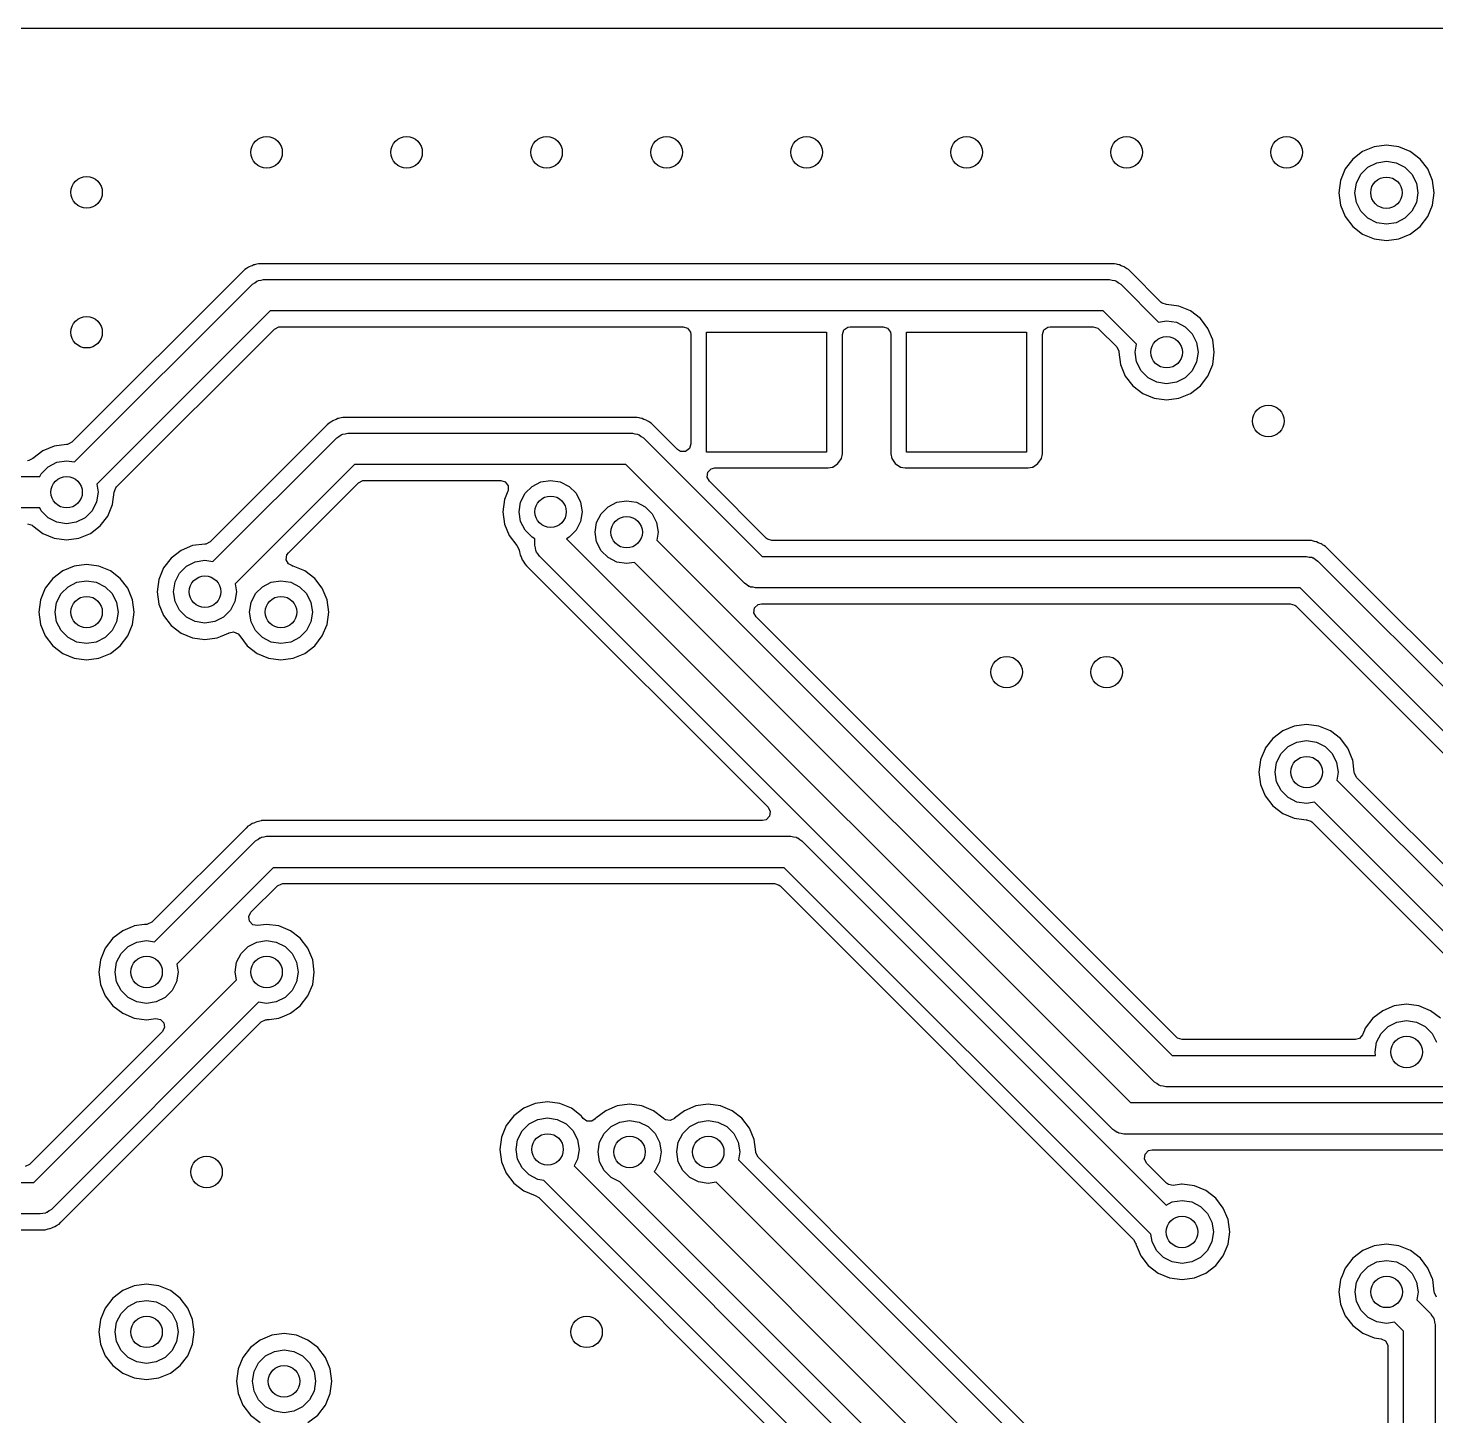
# Model space of a CAD drawing. Extents: x 3.91 to 7.47, y -4.88 to -2.92.
# Drawn here: x 5.849 to 6.553, y -3.61 to -2.915 of the extents above; entities that cross this region are included whole.
import ezdxf

# ---------------------------------------------------------------- set-up
doc = ezdxf.new("R2010")
doc.units = 0
doc.header["$MEASUREMENT"] = 0
doc.layers.add('BLACK', color=7, linetype='CONTINUOUS')

msp = doc.modelspace()

# ---------------------------------------------------------------- linework, layer by layer
at = {"layer": 'BLACK', "linetype": 'CONTINUOUS'}
for p, q in [((3.91047, -2.91541), (7.46688, -2.91541)), ((6.51667, -2.9771), (6.51173, -2.98089)), ((6.52242, -2.97472), (6.51667, -2.9771)), ((6.5286, -2.97391), (6.52242, -2.97472)), ((6.53477, -2.97472), (6.5286, -2.97391)), ((6.54052, -2.9771), (6.53477, -2.97472)), ((6.54546, -2.98089), (6.54052, -2.9771)), ((6.51173, -2.98089), (6.50795, -2.98583)), ((6.51934, -2.98501), (6.52373, -2.98278)), ((6.52373, -2.98278), (6.5286, -2.98201)), ((6.5286, -2.98201), (6.53346, -2.98278)), ((6.53346, -2.98278), (6.53785, -2.98501)), ((6.54925, -2.98583), (6.54546, -2.98089)), ((6.50795, -2.98583), (6.50556, -2.99158)), ((6.51362, -2.99289), (6.51586, -2.9885)), ((6.51586, -2.9885), (6.51934, -2.98501)), ((6.53785, -2.98501), (6.54134, -2.9885)), ((6.54134, -2.9885), (6.54357, -2.99289)), ((6.55163, -2.99158), (6.54925, -2.98583)), ((6.50556, -2.99158), (6.50475, -2.99775)), ((6.50475, -2.99775), (6.50556, -3.00392)), ((6.51285, -2.99775), (6.51362, -2.99289)), ((6.51362, -3.00262), (6.51285, -2.99775)), ((6.54357, -2.99289), (6.54434, -2.99775)), ((6.54434, -2.99775), (6.54357, -3.00262)), ((6.55244, -2.99775), (6.55163, -2.99158)), ((6.55163, -3.00392), (6.55244, -2.99775)), ((6.50556, -3.00392), (6.50795, -3.00968)), ((6.51586, -3.00701), (6.51362, -3.00262)), ((6.54357, -3.00262), (6.54134, -3.00701)), ((6.54925, -3.00968), (6.55163, -3.00392)), ((6.50795, -3.00968), (6.51173, -3.01461)), ((6.51934, -3.01049), (6.51586, -3.00701)), ((6.52373, -3.01273), (6.51934, -3.01049)), ((6.53785, -3.01049), (6.53346, -3.01273)), ((6.54134, -3.00701), (6.53785, -3.01049)), ((6.54546, -3.01461), (6.54925, -3.00968)), ((6.51173, -3.01461), (6.51667, -3.0184)), ((6.51667, -3.0184), (6.52242, -3.02079)), ((6.5286, -3.0135), (6.52373, -3.01273)), ((6.53346, -3.01273), (6.5286, -3.0135)), ((6.53477, -3.02079), (6.54052, -3.0184)), ((6.54052, -3.0184), (6.54546, -3.01461)), ((6.52242, -3.02079), (6.5286, -3.0216)), ((6.5286, -3.0216), (6.53477, -3.02079)), ((5.9638, -3.03352), (5.9632, -3.03366)), ((5.9647, -3.03323), (5.9638, -3.03352)), ((6.39265, -3.03323), (5.9647, -3.03323)), ((6.39355, -3.03352), (6.39265, -3.03323)), ((6.39415, -3.03366), (6.39355, -3.03352)), ((5.95693, -3.03697), (5.87133, -3.12256)), ((5.95781, -3.03608), (5.95693, -3.03697)), ((5.95693, -3.03697), (5.95693, -3.03697)), ((5.95866, -3.03565), (5.95781, -3.03608)), ((5.95918, -3.03533), (5.95866, -3.03565)), ((5.9597, -3.03495), (5.95918, -3.03533)), ((5.95995, -3.03477), (5.9597, -3.03495)), ((5.96085, -3.03448), (5.95995, -3.03477)), ((5.96142, -3.03424), (5.96085, -3.03448)), ((5.96226, -3.03381), (5.96142, -3.03424)), ((5.96257, -3.03376), (5.96226, -3.03381)), ((5.9632, -3.03366), (5.96257, -3.03376)), ((5.96257, -3.03376), (5.96257, -3.03376)), ((6.39478, -3.03376), (6.39415, -3.03366)), ((6.39508, -3.03381), (6.39478, -3.03376)), ((6.39478, -3.03376), (6.39478, -3.03376)), ((6.39593, -3.03424), (6.39508, -3.03381)), ((6.3965, -3.03448), (6.39593, -3.03424)), ((6.3974, -3.03477), (6.3965, -3.03448)), ((6.39765, -3.03495), (6.3974, -3.03477)), ((6.39817, -3.03533), (6.39765, -3.03495)), ((6.39869, -3.03565), (6.39817, -3.03533)), ((6.39954, -3.03608), (6.39869, -3.03565)), ((6.39975, -3.03629), (6.39954, -3.03608)), ((6.39975, -3.0363), (6.39975, -3.03629)), ((6.40042, -3.03697), (6.39975, -3.0363)), ((6.41602, -3.05256), (6.40042, -3.03697)), ((5.87266, -3.1324), (5.96164, -3.04342)), ((5.96164, -3.04342), (5.96275, -3.04272)), ((5.96275, -3.04272), (5.96378, -3.0419)), ((5.96378, -3.0419), (5.96422, -3.0418)), ((5.96422, -3.0418), (5.96461, -3.04156)), ((5.96461, -3.04156), (5.96592, -3.04141)), ((5.96592, -3.04141), (5.9672, -3.04112)), ((5.9672, -3.04112), (6.39017, -3.04112)), ((6.39017, -3.04112), (6.39145, -3.04141)), ((6.39145, -3.04141), (6.39275, -3.04156)), ((6.39275, -3.04156), (6.39314, -3.0418)), ((6.39314, -3.0418), (6.39358, -3.0419)), ((6.39358, -3.0419), (6.39461, -3.04273)), ((6.39461, -3.04273), (6.39572, -3.04343)), ((6.39572, -3.04343), (6.41469, -3.0624)), ((6.41648, -3.05296), (6.41602, -3.05256)), ((6.41867, -3.05367), (6.41648, -3.05296)), ((6.42485, -3.05448), (6.41867, -3.05367)), ((6.41867, -3.05367), (6.41867, -3.05367)), ((6.4306, -3.05687), (6.42485, -3.05448)), ((5.97046, -3.05687), (5.88379, -3.14353)), ((6.38689, -3.05687), (5.97046, -3.05687)), ((6.40356, -3.07353), (6.38689, -3.05687)), ((6.43554, -3.06066), (6.4306, -3.05687)), ((6.43933, -3.06559), (6.43554, -3.06066)), ((5.89363, -3.14486), (5.97259, -3.0659)), ((5.97259, -3.0659), (5.97473, -3.06481)), ((5.97473, -3.06481), (5.97534, -3.06476)), ((5.97534, -3.06476), (6.17688, -3.06476)), ((6.17688, -3.06476), (6.17917, -3.06551)), ((6.17917, -3.06551), (6.18059, -3.06745)), ((6.18059, -3.06745), (6.18078, -3.06866)), ((6.18078, -3.06866), (6.18078, -3.1234)), ((6.18867, -3.12752), (6.18867, -3.06752)), ((6.18867, -3.06752), (6.24867, -3.06752)), ((6.24867, -3.06752), (6.24867, -3.12752)), ((6.25657, -3.06866), (6.25731, -3.06637)), ((6.25657, -3.12829), (6.25657, -3.06866)), ((6.25731, -3.06637), (6.25926, -3.06495)), ((6.25926, -3.06495), (6.26047, -3.06476)), ((6.26047, -3.06476), (6.27688, -3.06476)), ((6.27688, -3.06476), (6.27917, -3.06551)), ((6.27917, -3.06551), (6.28059, -3.06745)), ((6.28059, -3.06745), (6.28078, -3.06866)), ((6.28078, -3.06866), (6.28078, -3.12829)), ((6.28867, -3.12752), (6.28867, -3.06752)), ((6.28867, -3.06752), (6.34867, -3.06752)), ((6.34867, -3.06752), (6.34867, -3.12752)), ((6.35657, -3.06866), (6.35731, -3.06637)), ((6.35657, -3.12829), (6.35657, -3.06866)), ((6.35731, -3.06637), (6.35926, -3.06495)), ((6.35926, -3.06495), (6.36047, -3.06476)), ((6.36047, -3.06476), (6.38201, -3.06476)), ((6.38201, -3.06476), (6.3843, -3.06551)), ((6.3843, -3.06551), (6.38476, -3.0659)), ((6.38476, -3.0659), (6.39372, -3.07486)), ((6.41469, -3.0624), (6.41867, -3.06177)), ((6.41867, -3.06177), (6.42354, -3.06254)), ((6.42354, -3.06254), (6.42793, -3.06478)), ((6.42793, -3.06478), (6.43142, -3.06826)), ((6.43142, -3.06826), (6.43365, -3.07265)), ((6.44171, -3.07135), (6.43933, -3.06559)), ((6.39372, -3.07486), (6.39481, -3.07701)), ((6.40293, -3.07752), (6.40356, -3.07353)), ((6.43365, -3.07265), (6.43442, -3.07752)), ((6.44252, -3.07752), (6.44171, -3.07135)), ((6.39481, -3.07701), (6.39485, -3.0774)), ((6.39485, -3.0774), (6.39483, -3.07752)), ((6.39483, -3.07752), (6.39564, -3.08369)), ((6.4037, -3.08238), (6.40293, -3.07752)), ((6.40593, -3.08677), (6.4037, -3.08238)), ((6.43365, -3.08238), (6.43142, -3.08677)), ((6.43442, -3.07752), (6.43365, -3.08238)), ((6.44171, -3.08369), (6.44252, -3.07752)), ((6.39564, -3.08369), (6.39802, -3.08944)), ((6.39802, -3.08944), (6.40181, -3.09438)), ((6.40942, -3.09026), (6.40593, -3.08677)), ((6.43142, -3.08677), (6.42793, -3.09026)), ((6.43554, -3.09438), (6.43933, -3.08944)), ((6.43933, -3.08944), (6.44171, -3.08369)), ((6.40181, -3.09438), (6.40675, -3.09817)), ((6.41381, -3.09249), (6.40942, -3.09026)), ((6.41867, -3.09326), (6.41381, -3.09249)), ((6.42354, -3.09249), (6.41867, -3.09326)), ((6.42793, -3.09026), (6.42354, -3.09249)), ((6.4306, -3.09817), (6.43554, -3.09438)), ((6.40675, -3.09817), (6.4125, -3.10055)), ((6.4125, -3.10055), (6.41867, -3.10136)), ((6.41867, -3.10136), (6.42485, -3.10055)), ((6.42485, -3.10055), (6.4306, -3.09817)), ((6.00437, -3.11068), (6.00352, -3.11111)), ((6.00467, -3.11063), (6.00437, -3.11068)), ((6.0053, -3.11053), (6.00467, -3.11063)), ((6.00467, -3.11063), (6.00467, -3.11063)), ((6.0059, -3.11038), (6.0053, -3.11053)), ((6.0068, -3.11009), (6.0059, -3.11038)), ((6.15403, -3.11009), (6.0068, -3.11009)), ((6.15493, -3.11038), (6.15403, -3.11009)), ((6.15553, -3.11053), (6.15493, -3.11038)), ((6.15616, -3.11063), (6.15553, -3.11053)), ((6.15646, -3.11068), (6.15616, -3.11063)), ((6.15616, -3.11063), (6.15616, -3.11063)), ((6.15731, -3.11111), (6.15646, -3.11068)), ((5.99903, -3.11383), (5.94051, -3.17234)), ((5.99992, -3.11294), (5.99903, -3.11383)), ((5.99903, -3.11383), (5.99903, -3.11383)), ((6.00076, -3.11251), (5.99992, -3.11294)), ((6.00128, -3.11219), (6.00076, -3.11251)), ((6.0018, -3.11181), (6.00128, -3.11219)), ((6.00205, -3.11163), (6.0018, -3.11181)), ((6.00295, -3.11134), (6.00205, -3.11163)), ((6.00352, -3.11111), (6.00295, -3.11134)), ((6.00802, -3.11828), (6.0093, -3.11798)), ((6.0093, -3.11798), (6.15154, -3.11798)), ((6.15154, -3.11798), (6.15283, -3.11828)), ((6.15788, -3.11134), (6.15731, -3.11111)), ((6.15878, -3.11163), (6.15788, -3.11134)), ((6.15903, -3.11181), (6.15878, -3.11163)), ((6.15955, -3.11219), (6.15903, -3.11181)), ((6.16007, -3.11251), (6.15955, -3.11219)), ((6.16091, -3.11294), (6.16007, -3.11251)), ((6.1618, -3.11383), (6.16091, -3.11294)), ((6.17413, -3.12616), (6.1618, -3.11383)), ((6.1618, -3.11383), (6.1618, -3.11383)), ((5.8625, -3.12448), (5.85675, -3.12687)), ((5.86867, -3.12367), (5.8625, -3.12448)), ((5.8688, -3.12369), (5.86867, -3.12367)), ((5.86918, -3.12366), (5.8688, -3.12369)), ((5.87133, -3.12256), (5.86918, -3.12366)), ((5.94184, -3.18218), (6.00374, -3.12028)), ((6.00374, -3.12028), (6.00486, -3.11958)), ((6.00486, -3.11958), (6.00588, -3.11876)), ((6.00588, -3.11876), (6.00633, -3.11866)), ((6.00633, -3.11866), (6.00671, -3.11842)), ((6.00671, -3.11842), (6.00802, -3.11828)), ((6.15283, -3.11828), (6.15413, -3.11843)), ((6.15413, -3.11843), (6.15452, -3.11867)), ((6.15452, -3.11867), (6.15496, -3.11877)), ((6.15496, -3.11877), (6.15599, -3.11959)), ((6.15599, -3.11959), (6.1571, -3.12029)), ((6.1571, -3.12029), (6.21645, -3.17964)), ((6.18078, -3.1234), (6.18004, -3.12569)), ((5.84976, -3.1317), (5.84915, -3.13175)), ((5.85181, -3.13066), (5.84976, -3.1317)), ((5.85675, -3.12687), (5.85181, -3.13066)), ((5.85181, -3.13066), (5.85181, -3.13066)), ((5.86381, -3.13254), (5.86867, -3.13177)), ((5.86867, -3.13177), (5.87266, -3.1324)), ((6.17568, -3.12711), (6.17413, -3.12616)), ((6.17809, -3.12711), (6.17568, -3.12711)), ((6.18004, -3.12569), (6.17809, -3.12711)), ((6.24867, -3.12752), (6.18867, -3.12752)), ((6.25437, -3.13321), (6.25611, -3.1306)), ((6.25611, -3.1306), (6.25657, -3.12829)), ((6.28078, -3.12829), (6.28124, -3.1306)), ((6.28124, -3.1306), (6.28298, -3.13321)), ((6.34867, -3.12752), (6.28867, -3.12752)), ((6.35437, -3.13321), (6.35611, -3.1306)), ((6.35611, -3.1306), (6.35657, -3.12829)), ((5.85523, -3.13964), (5.85593, -3.13826)), ((5.85593, -3.13826), (5.85942, -3.13478)), ((5.85942, -3.13478), (5.86381, -3.13254)), ((6.01256, -3.13373), (5.95298, -3.19332)), ((6.14827, -3.13373), (6.01256, -3.13373)), ((6.20762, -3.19308), (6.14827, -3.13373)), ((6.18894, -3.13992), (6.18932, -3.13754)), ((6.18932, -3.13754), (6.19102, -3.13584)), ((6.19102, -3.13584), (6.19279, -3.13541)), ((6.19279, -3.13541), (6.24945, -3.13541)), ((6.24945, -3.13541), (6.25049, -3.1352)), ((6.25049, -3.1352), (6.25138, -3.13503)), ((6.25138, -3.13503), (6.25175, -3.13495)), ((6.25138, -3.13503), (6.25138, -3.13503)), ((6.25175, -3.13495), (6.25437, -3.13321)), ((6.28298, -3.13321), (6.28559, -3.13495)), ((6.28559, -3.13495), (6.28597, -3.13503)), ((6.28597, -3.13503), (6.28597, -3.13503)), ((6.28597, -3.13503), (6.28686, -3.1352)), ((6.28686, -3.1352), (6.2879, -3.13541)), ((6.2879, -3.13541), (6.34945, -3.13541)), ((6.34945, -3.13541), (6.35049, -3.1352)), ((6.35049, -3.1352), (6.35138, -3.13503)), ((6.35138, -3.13503), (6.35175, -3.13495)), ((6.35138, -3.13503), (6.35138, -3.13503)), ((6.35175, -3.13495), (6.35437, -3.13321)), ((5.46867, -3.13964), (5.85523, -3.13964)), ((5.88379, -3.14353), (5.88442, -3.14752)), ((5.89252, -3.14752), (5.89323, -3.14533)), ((5.89323, -3.14533), (5.89363, -3.14486)), ((5.97962, -3.17784), (6.01469, -3.14277)), ((6.01469, -3.14277), (6.01684, -3.14167)), ((6.01684, -3.14167), (6.01744, -3.14163)), ((6.01744, -3.14163), (6.08575, -3.14163)), ((6.08575, -3.14163), (6.08804, -3.14237)), ((6.08804, -3.14237), (6.08946, -3.14432)), ((6.08946, -3.14432), (6.08946, -3.14673)), ((6.09792, -3.14808), (6.10141, -3.14459)), ((6.10141, -3.14459), (6.1058, -3.14236)), ((6.1058, -3.14236), (6.11066, -3.14159)), ((6.11066, -3.14159), (6.11553, -3.14236)), ((6.11553, -3.14236), (6.11992, -3.14459)), ((6.11992, -3.14459), (6.1234, -3.14808)), ((6.19004, -3.14206), (6.18894, -3.13992)), ((6.21858, -3.17061), (6.19004, -3.14206)), ((5.88365, -3.15238), (5.88142, -3.15677)), ((5.88442, -3.14752), (5.88365, -3.15238)), ((5.89171, -3.15369), (5.89252, -3.14752)), ((5.89252, -3.14752), (5.89252, -3.14752)), ((6.08763, -3.15116), (6.08682, -3.15733)), ((6.08935, -3.14701), (6.08763, -3.15116)), ((6.08946, -3.14673), (6.08935, -3.14701)), ((6.09492, -3.15733), (6.09569, -3.15247)), ((6.09569, -3.15247), (6.09792, -3.14808)), ((6.1234, -3.14808), (6.12564, -3.15247)), ((6.12564, -3.15247), (6.12641, -3.15733)), ((6.13942, -3.15478), (6.14381, -3.15254)), ((6.14381, -3.15254), (6.14867, -3.15177)), ((6.14867, -3.15177), (6.15354, -3.15254)), ((6.15354, -3.15254), (6.15793, -3.15478)), ((5.85523, -3.15539), (5.47194, -3.15539)), ((5.85593, -3.15677), (5.85523, -3.15539)), ((5.85942, -3.16026), (5.85593, -3.15677)), ((5.88142, -3.15677), (5.87793, -3.16026)), ((5.88554, -3.16438), (5.88933, -3.15944)), ((5.88933, -3.15944), (5.89171, -3.15369)), ((6.08682, -3.15733), (6.08763, -3.16351)), ((6.09569, -3.1622), (6.09492, -3.15733)), ((6.12641, -3.15733), (6.12564, -3.1622)), ((6.1337, -3.16265), (6.13593, -3.15826)), ((6.13593, -3.15826), (6.13942, -3.15478)), ((6.15793, -3.15478), (6.16142, -3.15826)), ((6.16142, -3.15826), (6.16365, -3.16265)), ((5.84915, -3.16328), (5.85144, -3.16403)), ((5.85144, -3.16403), (5.85174, -3.16428)), ((5.85174, -3.16428), (5.85181, -3.16438)), ((5.85181, -3.16438), (5.85675, -3.16817)), ((5.86381, -3.16249), (5.85942, -3.16026)), ((5.86867, -3.16326), (5.86381, -3.16249)), ((5.87354, -3.16249), (5.86867, -3.16326)), ((5.87793, -3.16026), (5.87354, -3.16249)), ((5.8806, -3.16817), (5.88554, -3.16438)), ((6.08763, -3.16351), (6.09001, -3.16926)), ((6.09792, -3.16659), (6.09569, -3.1622)), ((6.10141, -3.17008), (6.09792, -3.16659)), ((6.1234, -3.16659), (6.11992, -3.17008)), ((6.12564, -3.1622), (6.1234, -3.16659)), ((6.13293, -3.16752), (6.1337, -3.16265)), ((6.16365, -3.16265), (6.16442, -3.16752)), ((5.85675, -3.16817), (5.8625, -3.17055)), ((5.8625, -3.17055), (5.86867, -3.17136)), ((5.86867, -3.17136), (5.87485, -3.17055)), ((5.87485, -3.17055), (5.8806, -3.16817)), ((5.93169, -3.17426), (5.92594, -3.17665)), ((5.93786, -3.17345), (5.93169, -3.17426)), ((5.93798, -3.17347), (5.93786, -3.17345)), ((5.93837, -3.17344), (5.93798, -3.17347)), ((5.94051, -3.17234), (5.93837, -3.17344)), ((6.09001, -3.16926), (6.0938, -3.1742)), ((6.0938, -3.1742), (6.09386, -3.17424)), ((6.09386, -3.17424), (6.0949, -3.17628)), ((6.10279, -3.17078), (6.10141, -3.17008)), ((6.10279, -3.17402), (6.10279, -3.17078)), ((6.10308, -3.1753), (6.10279, -3.17402)), ((6.11992, -3.17008), (6.11855, -3.17077)), ((6.11855, -3.17077), (6.40057, -3.4528)), ((6.1337, -3.17238), (6.13293, -3.16752)), ((6.13593, -3.17677), (6.1337, -3.17238)), ((6.16442, -3.16752), (6.16379, -3.1715)), ((6.16379, -3.1715), (6.42149, -3.42919)), ((6.21904, -3.171), (6.21858, -3.17061)), ((6.22134, -3.17175), (6.21904, -3.171)), ((6.49117, -3.17175), (6.22134, -3.17175)), ((6.49208, -3.17204), (6.49117, -3.17175)), ((6.49267, -3.17219), (6.49208, -3.17204)), ((6.49331, -3.17229), (6.49267, -3.17219)), ((6.49361, -3.17233), (6.49331, -3.17229)), ((6.49331, -3.17229), (6.49331, -3.17229)), ((6.49445, -3.17277), (6.49361, -3.17233)), ((6.49502, -3.173), (6.49445, -3.17277)), ((6.49592, -3.17329), (6.49502, -3.173)), ((6.49639, -3.17363), (6.49592, -3.17329)), ((6.49669, -3.17385), (6.49639, -3.17363)), ((6.49721, -3.17417), (6.49669, -3.17385)), ((6.49806, -3.1746), (6.49721, -3.17417)), ((5.921, -3.18044), (5.91721, -3.18537)), ((5.92594, -3.17665), (5.921, -3.18044)), ((5.97854, -3.18131), (5.97885, -3.17892)), ((5.97969, -3.18342), (5.97854, -3.18131)), ((5.97885, -3.17892), (5.97962, -3.17784)), ((6.0949, -3.17628), (6.0949, -3.17652)), ((6.0949, -3.17652), (6.09519, -3.17742)), ((6.09519, -3.17742), (6.09533, -3.17802)), ((6.09533, -3.17802), (6.09548, -3.17895)), ((6.09548, -3.17895), (6.09591, -3.1798)), ((6.09591, -3.1798), (6.09615, -3.18037)), ((6.09615, -3.18037), (6.09644, -3.18127)), ((6.09644, -3.18127), (6.09662, -3.18152)), ((6.10323, -3.17661), (6.10308, -3.1753)), ((6.10347, -3.17699), (6.10323, -3.17661)), ((6.10357, -3.17744), (6.10347, -3.17699)), ((6.10439, -3.17846), (6.10357, -3.17744)), ((6.10509, -3.17958), (6.10439, -3.17846)), ((6.39175, -3.46624), (6.10509, -3.17958)), ((6.13942, -3.18026), (6.13593, -3.17677)), ((6.14381, -3.18249), (6.13942, -3.18026)), ((6.21645, -3.17964), (6.48869, -3.17964)), ((6.48869, -3.17964), (6.48997, -3.17994)), ((6.48997, -3.17994), (6.49128, -3.18009)), ((6.49128, -3.18009), (6.49166, -3.18033)), ((6.49166, -3.18033), (6.4921, -3.18043)), ((6.4921, -3.18043), (6.49313, -3.18125)), ((6.49313, -3.18125), (6.49424, -3.18195)), ((6.49895, -3.17549), (6.49806, -3.1746)), ((6.51097, -3.18752), (6.49895, -3.17549)), ((6.49895, -3.17549), (6.49895, -3.17549)), ((5.86675, -3.18687), (5.86181, -3.19066)), ((5.8725, -3.18448), (5.86675, -3.18687)), ((5.87867, -3.18367), (5.8725, -3.18448)), ((5.88485, -3.18448), (5.87867, -3.18367)), ((5.8906, -3.18687), (5.88485, -3.18448)), ((5.89554, -3.19066), (5.8906, -3.18687)), ((5.91721, -3.18537), (5.91483, -3.19113)), ((5.92288, -3.19243), (5.92512, -3.18804)), ((5.92512, -3.18804), (5.9286, -3.18456)), ((5.9286, -3.18456), (5.93299, -3.18232)), ((5.93299, -3.18232), (5.93786, -3.18155)), ((5.93786, -3.18155), (5.94184, -3.18218)), ((5.98155, -3.18431), (5.97969, -3.18342)), ((5.98153, -3.18438), (5.98155, -3.18431)), ((5.98178, -3.18445), (5.98153, -3.18438)), ((5.98203, -3.18448), (5.98178, -3.18445)), ((5.98778, -3.18687), (5.98203, -3.18448)), ((5.99272, -3.19066), (5.98778, -3.18687)), ((6.09662, -3.18152), (6.097, -3.18204)), ((6.097, -3.18204), (6.09732, -3.18256)), ((6.09732, -3.18256), (6.09775, -3.1834)), ((6.09775, -3.1834), (6.09864, -3.18429)), ((6.09864, -3.18429), (6.09864, -3.18429)), ((6.09864, -3.18429), (6.21944, -3.3051)), ((6.14867, -3.18326), (6.14381, -3.18249)), ((6.15266, -3.18263), (6.14867, -3.18326)), ((6.41266, -3.44263), (6.15266, -3.18263)), ((6.49424, -3.18195), (6.62833, -3.31604)), ((6.63046, -3.307), (6.51097, -3.18752)), ((5.86181, -3.19066), (5.85802, -3.19559)), ((5.86593, -3.19826), (5.86942, -3.19478)), ((5.86942, -3.19478), (5.87381, -3.19254)), ((5.87381, -3.19254), (5.87867, -3.19177)), ((5.87867, -3.19177), (5.88354, -3.19254)), ((5.88354, -3.19254), (5.88793, -3.19478)), ((5.88793, -3.19478), (5.89142, -3.19826)), ((5.89933, -3.19559), (5.89554, -3.19066)), ((5.91483, -3.19113), (5.91401, -3.1973)), ((5.92211, -3.1973), (5.92288, -3.19243)), ((5.95298, -3.19332), (5.95361, -3.1973)), ((5.96312, -3.19826), (5.9666, -3.19478)), ((5.9666, -3.19478), (5.97099, -3.19254)), ((5.97099, -3.19254), (5.97586, -3.19177)), ((5.97586, -3.19177), (5.98073, -3.19254)), ((5.98073, -3.19254), (5.98512, -3.19478)), ((5.98512, -3.19478), (5.9886, -3.19826)), ((5.99651, -3.19559), (5.99272, -3.19066)), ((6.20874, -3.19378), (6.20762, -3.19308)), ((6.20976, -3.19461), (6.20874, -3.19378)), ((6.2102, -3.19471), (6.20976, -3.19461)), ((6.21059, -3.19495), (6.2102, -3.19471)), ((6.21189, -3.1951), (6.21059, -3.19495)), ((6.21318, -3.19539), (6.21189, -3.1951)), ((6.48541, -3.19539), (6.21318, -3.19539)), ((6.6195, -3.32948), (6.48541, -3.19539)), ((5.85564, -3.20135), (5.85483, -3.20752)), ((5.85802, -3.19559), (5.85564, -3.20135)), ((5.8637, -3.20265), (5.86593, -3.19826)), ((5.89142, -3.19826), (5.89365, -3.20265)), ((5.90171, -3.20135), (5.89933, -3.19559)), ((5.90252, -3.20752), (5.90171, -3.20135)), ((5.91401, -3.1973), (5.91483, -3.20347)), ((5.92288, -3.20216), (5.92211, -3.1973)), ((5.92512, -3.20655), (5.92288, -3.20216)), ((5.95284, -3.20216), (5.9506, -3.20655)), ((5.95361, -3.1973), (5.95284, -3.20216)), ((5.96088, -3.20265), (5.96312, -3.19826)), ((5.9886, -3.19826), (5.99084, -3.20265)), ((5.99889, -3.20135), (5.99651, -3.19559)), ((5.99971, -3.20752), (5.99889, -3.20135)), ((5.85483, -3.20752), (5.85564, -3.21369)), ((5.86293, -3.20752), (5.8637, -3.20265)), ((5.8637, -3.21238), (5.86293, -3.20752)), ((5.89365, -3.20265), (5.89442, -3.20752)), ((5.89442, -3.20752), (5.89365, -3.21238)), ((5.90171, -3.21369), (5.90252, -3.20752)), ((5.91483, -3.20347), (5.91721, -3.20922)), ((5.91721, -3.20922), (5.921, -3.21416)), ((5.9286, -3.21004), (5.92512, -3.20655)), ((5.9506, -3.20655), (5.94712, -3.21004)), ((5.96011, -3.20752), (5.96088, -3.20265)), ((5.96088, -3.21238), (5.96011, -3.20752)), ((5.99084, -3.20265), (5.99161, -3.20752)), ((5.99161, -3.20752), (5.99084, -3.21238)), ((5.99889, -3.21369), (5.99971, -3.20752)), ((6.2123, -3.20779), (6.21268, -3.20541)), ((6.2134, -3.20994), (6.2123, -3.20779)), ((6.21268, -3.20541), (6.21438, -3.20371)), ((6.21438, -3.20371), (6.21615, -3.20328)), ((6.21615, -3.20328), (6.48053, -3.20328)), ((6.48053, -3.20328), (6.48282, -3.20403)), ((6.48282, -3.20403), (6.48329, -3.20443)), ((6.48329, -3.20443), (6.5483, -3.26944)), ((5.85564, -3.21369), (5.85802, -3.21944)), ((5.86593, -3.21677), (5.8637, -3.21238)), ((5.89365, -3.21238), (5.89142, -3.21677)), ((5.89933, -3.21944), (5.90171, -3.21369)), ((5.921, -3.21416), (5.92594, -3.21795)), ((5.93299, -3.21227), (5.9286, -3.21004)), ((5.93786, -3.21305), (5.93299, -3.21227)), ((5.94273, -3.21227), (5.93786, -3.21305)), ((5.94712, -3.21004), (5.94273, -3.21227)), ((5.96312, -3.21677), (5.96088, -3.21238)), ((5.99084, -3.21238), (5.9886, -3.21677)), ((5.99651, -3.21944), (5.99889, -3.21369)), ((6.42361, -3.42016), (6.2134, -3.20994)), ((5.85802, -3.21944), (5.86181, -3.22438)), ((5.86942, -3.22026), (5.86593, -3.21677)), ((5.87381, -3.22249), (5.86942, -3.22026)), ((5.87867, -3.22326), (5.87381, -3.22249)), ((5.88354, -3.22249), (5.87867, -3.22326)), ((5.88793, -3.22026), (5.88354, -3.22249)), ((5.89142, -3.21677), (5.88793, -3.22026)), ((5.89554, -3.22438), (5.89933, -3.21944)), ((5.92594, -3.21795), (5.93169, -3.22033)), ((5.93169, -3.22033), (5.93786, -3.22114)), ((5.93786, -3.22114), (5.94403, -3.22033)), ((5.94403, -3.22033), (5.94569, -3.21964)), ((5.94569, -3.21964), (5.94955, -3.21805)), ((5.94955, -3.21805), (5.94978, -3.21795)), ((5.94978, -3.21795), (5.94989, -3.21786)), ((5.94989, -3.21786), (5.9522, -3.21737)), ((5.9522, -3.21737), (5.9544, -3.21835)), ((5.9544, -3.21835), (5.95513, -3.21926)), ((5.95513, -3.21926), (5.95521, -3.21944)), ((5.95521, -3.21944), (5.959, -3.22438)), ((5.9666, -3.22026), (5.96312, -3.21677)), ((5.97099, -3.22249), (5.9666, -3.22026)), ((5.97586, -3.22326), (5.97099, -3.22249)), ((5.98073, -3.22249), (5.97586, -3.22326)), ((5.98512, -3.22026), (5.98073, -3.22249)), ((5.9886, -3.21677), (5.98512, -3.22026)), ((5.99272, -3.22438), (5.99651, -3.21944)), ((5.86181, -3.22438), (5.86675, -3.22817)), ((5.86675, -3.22817), (5.8725, -3.23055)), ((5.8725, -3.23055), (5.87867, -3.23136)), ((5.87867, -3.23136), (5.88485, -3.23055)), ((5.88485, -3.23055), (5.8906, -3.22817)), ((5.8906, -3.22817), (5.89554, -3.22438)), ((5.959, -3.22438), (5.96394, -3.22817)), ((5.96394, -3.22817), (5.96969, -3.23055)), ((5.96969, -3.23055), (5.97586, -3.23136)), ((5.97586, -3.23136), (5.98203, -3.23055)), ((5.98203, -3.23055), (5.98778, -3.22817)), ((5.98778, -3.22817), (5.99272, -3.22438)), ((6.4825, -3.26448), (6.47675, -3.26687)), ((6.48867, -3.26367), (6.4825, -3.26448)), ((6.49485, -3.26448), (6.48867, -3.26367)), ((6.5006, -3.26687), (6.49485, -3.26448)), ((6.47181, -3.27066), (6.46802, -3.27559)), ((6.47675, -3.26687), (6.47181, -3.27066)), ((6.47942, -3.27478), (6.48381, -3.27254)), ((6.48381, -3.27254), (6.48867, -3.27177)), ((6.48867, -3.27177), (6.49354, -3.27254)), ((6.49354, -3.27254), (6.49793, -3.27478)), ((6.50554, -3.27066), (6.5006, -3.26687)), ((6.50933, -3.27559), (6.50554, -3.27066)), ((6.5483, -3.26944), (6.61569, -3.33683)), ((6.46793, -3.27583), (6.46586, -3.28082)), ((6.46802, -3.27559), (6.46793, -3.27583)), ((6.4737, -3.28265), (6.47593, -3.27826)), ((6.47593, -3.27826), (6.47942, -3.27478)), ((6.49793, -3.27478), (6.50142, -3.27826)), ((6.50142, -3.27826), (6.50365, -3.28265)), ((6.50942, -3.27583), (6.50933, -3.27559)), ((6.51149, -3.28082), (6.50942, -3.27583)), ((6.46564, -3.28135), (6.46483, -3.28752)), ((6.46586, -3.28082), (6.46564, -3.28135)), ((6.47293, -3.28752), (6.4737, -3.28265)), ((6.50365, -3.28265), (6.50442, -3.28752)), ((6.51171, -3.28135), (6.51149, -3.28082)), ((6.51252, -3.28752), (6.51171, -3.28135)), ((6.46483, -3.28752), (6.46564, -3.29369)), ((6.46564, -3.29369), (6.46802, -3.29944)), ((6.4737, -3.29238), (6.47293, -3.28752)), ((6.47593, -3.29677), (6.4737, -3.29238)), ((6.50442, -3.28752), (6.50379, -3.2915)), ((6.50379, -3.2915), (6.57425, -3.36196)), ((6.5125, -3.28764), (6.51252, -3.28752)), ((6.51254, -3.28803), (6.5125, -3.28764)), ((6.51363, -3.29017), (6.51254, -3.28803)), ((6.60406, -3.38061), (6.51363, -3.29017)), ((6.46802, -3.29944), (6.47181, -3.30438)), ((6.47942, -3.30026), (6.47593, -3.29677)), ((6.48381, -3.30249), (6.47942, -3.30026)), ((6.21944, -3.3051), (6.22053, -3.30724)), ((6.22053, -3.30724), (6.22016, -3.30962)), ((6.47181, -3.30438), (6.47675, -3.30817)), ((6.48867, -3.30326), (6.48381, -3.30249)), ((6.49266, -3.30263), (6.48867, -3.30326)), ((6.5631, -3.37307), (6.49266, -3.30263)), ((5.95929, -3.3146), (5.9584, -3.31549)), ((5.96014, -3.31417), (5.95929, -3.3146)), ((5.96066, -3.31385), (5.96014, -3.31417)), ((5.96143, -3.31329), (5.96066, -3.31385)), ((5.96233, -3.313), (5.96143, -3.31329)), ((5.9629, -3.31276), (5.96233, -3.313)), ((5.96374, -3.31233), (5.9629, -3.31276)), ((5.96468, -3.31219), (5.96374, -3.31233)), ((5.96527, -3.31204), (5.96468, -3.31219)), ((5.96589, -3.31184), (5.96527, -3.31204)), ((5.96618, -3.31175), (5.96589, -3.31184)), ((5.96589, -3.31184), (5.96589, -3.31184)), ((5.96743, -3.31175), (5.96618, -3.31175)), ((6.21668, -3.31175), (5.96743, -3.31175)), ((5.96743, -3.31175), (5.96743, -3.31175)), ((6.21845, -3.31132), (6.21668, -3.31175)), ((6.22016, -3.30962), (6.21845, -3.31132)), ((6.47675, -3.30817), (6.4825, -3.31055)), ((6.4825, -3.31055), (6.48731, -3.31118)), ((6.48731, -3.31118), (6.48842, -3.31133)), ((6.48842, -3.31133), (6.48867, -3.31136)), ((6.48867, -3.31136), (6.48868, -3.31136)), ((6.48868, -3.31136), (6.49086, -3.31207)), ((6.49086, -3.31207), (6.49133, -3.31247)), ((6.49133, -3.31247), (6.5884, -3.40954)), ((5.9584, -3.31549), (5.91133, -3.36256)), ((5.91266, -3.3724), (5.96312, -3.32194)), ((5.96312, -3.32194), (5.96423, -3.32124)), ((5.96423, -3.32124), (5.96526, -3.32042)), ((5.96526, -3.32042), (5.9657, -3.32032)), ((5.9657, -3.32032), (5.96609, -3.32008)), ((5.96609, -3.32008), (5.96739, -3.31994)), ((5.96739, -3.31994), (5.96867, -3.31964)), ((5.96867, -3.31964), (6.23079, -3.31964)), ((6.23079, -3.31964), (6.23208, -3.31994)), ((6.23208, -3.31994), (6.23338, -3.32009)), ((6.23338, -3.32009), (6.23377, -3.32033)), ((6.23377, -3.32033), (6.23421, -3.32043)), ((6.23421, -3.32043), (6.23523, -3.32125)), ((6.23523, -3.32125), (6.23635, -3.32195)), ((6.23635, -3.32195), (6.41848, -3.50408)), ((5.97194, -3.33539), (5.92379, -3.38353)), ((6.22752, -3.33539), (5.97194, -3.33539)), ((6.41081, -3.51868), (6.22752, -3.33539)), ((5.96084, -3.35765), (5.97406, -3.34443)), ((5.97406, -3.34443), (5.97621, -3.34333)), ((5.97621, -3.34333), (5.97682, -3.34328)), ((5.97682, -3.34328), (6.22263, -3.34328)), ((6.22263, -3.34328), (6.22493, -3.34403)), ((6.22493, -3.34403), (6.22539, -3.34443)), ((6.22539, -3.34443), (6.4022, -3.52124)), ((5.90767, -3.3638), (5.9025, -3.36448)), ((5.90842, -3.3637), (5.90767, -3.3638)), ((5.90867, -3.36367), (5.90842, -3.3637)), ((5.9088, -3.36369), (5.90867, -3.36367)), ((5.90918, -3.36366), (5.9088, -3.36369)), ((5.91133, -3.36256), (5.90918, -3.36366)), ((5.95976, -3.3597), (5.96084, -3.35765)), ((5.96008, -3.36209), (5.95976, -3.3597)), ((5.96173, -3.36383), (5.96008, -3.36209)), ((5.9641, -3.36427), (5.96173, -3.36383)), ((5.96867, -3.36367), (5.9641, -3.36427)), ((5.97485, -3.36448), (5.96867, -3.36367)), ((5.89181, -3.37066), (5.88802, -3.37559)), ((5.89675, -3.36687), (5.89181, -3.37066)), ((5.90139, -3.36494), (5.89675, -3.36687)), ((5.90227, -3.36458), (5.90139, -3.36494)), ((5.9025, -3.36448), (5.90227, -3.36458)), ((5.9806, -3.36687), (5.97485, -3.36448)), ((5.98554, -3.37066), (5.9806, -3.36687)), ((5.98933, -3.37559), (5.98554, -3.37066)), ((5.88802, -3.37559), (5.88564, -3.38135)), ((5.8937, -3.38265), (5.89593, -3.37826)), ((5.89593, -3.37826), (5.89942, -3.37478)), ((5.89942, -3.37478), (5.90381, -3.37254)), ((5.90381, -3.37254), (5.90867, -3.37177)), ((5.90867, -3.37177), (5.91266, -3.3724)), ((5.9537, -3.38265), (5.95593, -3.37826)), ((5.95593, -3.37826), (5.95942, -3.37478)), ((5.95942, -3.37478), (5.96381, -3.37254)), ((5.96381, -3.37254), (5.96867, -3.37177)), ((5.96867, -3.37177), (5.97354, -3.37254)), ((5.97354, -3.37254), (5.97793, -3.37478)), ((5.97793, -3.37478), (5.98142, -3.37826)), ((5.98142, -3.37826), (5.98365, -3.38265)), ((5.99171, -3.38135), (5.98933, -3.37559)), ((5.88564, -3.38135), (5.88483, -3.38752)), ((5.89293, -3.38752), (5.8937, -3.38265)), ((5.92379, -3.38353), (5.92442, -3.38752)), ((5.95293, -3.38752), (5.9537, -3.38265)), ((5.98365, -3.38265), (5.98442, -3.38752)), ((5.99252, -3.38752), (5.99171, -3.38135)), ((5.85228, -3.49277), (5.95356, -3.3915)), ((5.88483, -3.38752), (5.88564, -3.39369)), ((5.8937, -3.39238), (5.89293, -3.38752)), ((5.89593, -3.39677), (5.8937, -3.39238)), ((5.92365, -3.39238), (5.92142, -3.39677)), ((5.92442, -3.38752), (5.92365, -3.39238)), ((5.95356, -3.3915), (5.95293, -3.38752)), ((5.98365, -3.39238), (5.98142, -3.39677)), ((5.98442, -3.38752), (5.98365, -3.39238)), ((5.99171, -3.39369), (5.99252, -3.38752)), ((5.88564, -3.39369), (5.88802, -3.39944)), ((5.88802, -3.39944), (5.89181, -3.40438)), ((5.89942, -3.40026), (5.89593, -3.39677)), ((5.92142, -3.39677), (5.91793, -3.40026)), ((5.98142, -3.39677), (5.97793, -3.40026)), ((5.98554, -3.40438), (5.98933, -3.39944)), ((5.98933, -3.39944), (5.99171, -3.39369)), ((5.96469, -3.40263), (5.8611, -3.50622)), ((5.89181, -3.40438), (5.89675, -3.40817)), ((5.90381, -3.40249), (5.89942, -3.40026)), ((5.90867, -3.40326), (5.90381, -3.40249)), ((5.91354, -3.40249), (5.90867, -3.40326)), ((5.91793, -3.40026), (5.91354, -3.40249)), ((5.96867, -3.40327), (5.96469, -3.40263)), ((5.97354, -3.40249), (5.96867, -3.40327)), ((5.97793, -3.40026), (5.97354, -3.40249)), ((5.9806, -3.40817), (5.98554, -3.40438)), ((6.5325, -3.40448), (6.52675, -3.40687)), ((6.53867, -3.40367), (6.5325, -3.40448)), ((6.54485, -3.40448), (6.53867, -3.40367)), ((6.5506, -3.40687), (6.54485, -3.40448)), ((5.86582, -3.51267), (5.96602, -3.41247)), ((5.89675, -3.40817), (5.9025, -3.41055)), ((5.9025, -3.41055), (5.90867, -3.41136)), ((5.90867, -3.41136), (5.91325, -3.41076)), ((5.91325, -3.41076), (5.91562, -3.4112)), ((5.91562, -3.4112), (5.91727, -3.41295)), ((5.91727, -3.41295), (5.91759, -3.41534)), ((5.96602, -3.41247), (5.96817, -3.41138)), ((5.96817, -3.41138), (5.96855, -3.41135)), ((5.96855, -3.41135), (5.96867, -3.41136)), ((5.96867, -3.41136), (5.96893, -3.41133)), ((5.96893, -3.41133), (5.97004, -3.41118)), ((5.97004, -3.41118), (5.97485, -3.41055)), ((5.97485, -3.41055), (5.97508, -3.41045)), ((5.97508, -3.41045), (5.97728, -3.40954)), ((5.97728, -3.40954), (5.9806, -3.40817)), ((6.52181, -3.41066), (6.51802, -3.41559)), ((6.52675, -3.40687), (6.52181, -3.41066)), ((6.52942, -3.41478), (6.53381, -3.41254)), ((6.53381, -3.41254), (6.53867, -3.41177)), ((6.53867, -3.41177), (6.54354, -3.41254)), ((6.54354, -3.41254), (6.54793, -3.41478)), ((6.55554, -3.41066), (6.5506, -3.40687)), ((5.91651, -3.41738), (5.85016, -3.48374)), ((5.91759, -3.41534), (5.91651, -3.41738)), ((6.42408, -3.42055), (6.42361, -3.42016)), ((6.42637, -3.4213), (6.42408, -3.42055)), ((6.51666, -3.41889), (6.51509, -3.42072)), ((6.5176, -3.41663), (6.51666, -3.41889)), ((6.51802, -3.41559), (6.5176, -3.41663)), ((6.5237, -3.42265), (6.52593, -3.41826)), ((6.52593, -3.41826), (6.52942, -3.41478)), ((6.54793, -3.41478), (6.55142, -3.41826)), ((6.55142, -3.41826), (6.55365, -3.42265)), ((6.51306, -3.4213), (6.42637, -3.4213)), ((6.51509, -3.42072), (6.51306, -3.4213)), ((6.52293, -3.42752), (6.5237, -3.42265)), ((6.52319, -3.42919), (6.52293, -3.42752)), ((6.42149, -3.42919), (6.52319, -3.42919)), ((6.41377, -3.44333), (6.41266, -3.44263)), ((6.4148, -3.44416), (6.41377, -3.44333)), ((6.41524, -3.44426), (6.4148, -3.44416)), ((6.41562, -3.4445), (6.41524, -3.44426)), ((6.41693, -3.44465), (6.41562, -3.4445)), ((6.41821, -3.44494), (6.41693, -3.44465)), ((7.09912, -3.44494), (6.41821, -3.44494)), ((6.09722, -3.45561), (6.09229, -3.4594)), ((6.10298, -3.45322), (6.09722, -3.45561)), ((6.10915, -3.45241), (6.10298, -3.45322)), ((6.11532, -3.45322), (6.10915, -3.45241)), ((6.12107, -3.45561), (6.11532, -3.45322)), ((6.12601, -3.4594), (6.12107, -3.45561)), ((6.14398, -3.45448), (6.13823, -3.45687)), ((6.15015, -3.45367), (6.14398, -3.45448)), ((6.15632, -3.45448), (6.15015, -3.45367)), ((6.16207, -3.45687), (6.15632, -3.45448)), ((6.18333, -3.45448), (6.17758, -3.45687)), ((6.1895, -3.45367), (6.18333, -3.45448)), ((6.19567, -3.45448), (6.1895, -3.45367)), ((6.20142, -3.45687), (6.19567, -3.45448)), ((6.40057, -3.4528), (7.11677, -3.4528)), ((6.09229, -3.4594), (6.0885, -3.46433)), ((6.09989, -3.46352), (6.10428, -3.46128)), ((6.10428, -3.46128), (6.10915, -3.46051)), ((6.10915, -3.46051), (6.11401, -3.46128)), ((6.11401, -3.46128), (6.1184, -3.46352)), ((6.12616, -3.4596), (6.12601, -3.4594)), ((6.12704, -3.46074), (6.12616, -3.4596)), ((6.12883, -3.46204), (6.12704, -3.46074)), ((6.13124, -3.4621), (6.12883, -3.46204)), ((6.13289, -3.46097), (6.13124, -3.4621)), ((6.13295, -3.46104), (6.13289, -3.46097)), ((6.13313, -3.46086), (6.13295, -3.46104)), ((6.13329, -3.46066), (6.13313, -3.46086)), ((6.13823, -3.45687), (6.13329, -3.46066)), ((6.14089, -3.46478), (6.14528, -3.46254)), ((6.14528, -3.46254), (6.15015, -3.46177)), ((6.15015, -3.46177), (6.15502, -3.46254)), ((6.15502, -3.46254), (6.15941, -3.46478)), ((6.16701, -3.46066), (6.16207, -3.45687)), ((6.16712, -3.4608), (6.16701, -3.46066)), ((6.16806, -3.46148), (6.16712, -3.4608)), ((6.17044, -3.46185), (6.16806, -3.46148)), ((6.17255, -3.46078), (6.17044, -3.46185)), ((6.17264, -3.46066), (6.17255, -3.46078)), ((6.17758, -3.45687), (6.17264, -3.46066)), ((6.18025, -3.46478), (6.18464, -3.46254)), ((6.18464, -3.46254), (6.1895, -3.46177)), ((6.1895, -3.46177), (6.19437, -3.46254)), ((6.19437, -3.46254), (6.19876, -3.46478)), ((6.20636, -3.46066), (6.20142, -3.45687)), ((6.21015, -3.46559), (6.20636, -3.46066)), ((6.0885, -3.46433), (6.08611, -3.47009)), ((6.09417, -3.47139), (6.09641, -3.467)), ((6.09641, -3.467), (6.09989, -3.46352)), ((6.1184, -3.46352), (6.12189, -3.467)), ((6.12189, -3.467), (6.12412, -3.47139)), ((6.13517, -3.47265), (6.13741, -3.46826)), ((6.13741, -3.46826), (6.14089, -3.46478)), ((6.15941, -3.46478), (6.16289, -3.46826)), ((6.16289, -3.46826), (6.16513, -3.47265)), ((6.17452, -3.47265), (6.17676, -3.46826)), ((6.17676, -3.46826), (6.18025, -3.46478)), ((6.19876, -3.46478), (6.20224, -3.46826)), ((6.20224, -3.46826), (6.20448, -3.47265)), ((6.21253, -3.47135), (6.21015, -3.46559)), ((6.39286, -3.46694), (6.39175, -3.46624)), ((6.39389, -3.46776), (6.39286, -3.46694)), ((6.39433, -3.46786), (6.39389, -3.46776)), ((6.39471, -3.4681), (6.39433, -3.46786)), ((6.39602, -3.46825), (6.39471, -3.4681)), ((6.3973, -3.46854), (6.39602, -3.46825)), ((6.5808, -3.46854), (6.3973, -3.46854)), ((6.08611, -3.47009), (6.0853, -3.47626)), ((6.0853, -3.47626), (6.08611, -3.48243)), ((6.0934, -3.47626), (6.09417, -3.47139)), ((6.09417, -3.48112), (6.0934, -3.47626)), ((6.12412, -3.47139), (6.1249, -3.47626)), ((6.1249, -3.47626), (6.12412, -3.48112)), ((6.1344, -3.47752), (6.13517, -3.47265)), ((6.16513, -3.47265), (6.1659, -3.47752)), ((6.17375, -3.47752), (6.17452, -3.47265)), ((6.20448, -3.47265), (6.20525, -3.47752)), ((6.21335, -3.47752), (6.21253, -3.47135)), ((6.40794, -3.47857), (6.40964, -3.47686)), ((6.40964, -3.47686), (6.41141, -3.47644)), ((6.41141, -3.47644), (6.56901, -3.47644)), ((5.85016, -3.48374), (5.84801, -3.48483)), ((6.08611, -3.48243), (6.0885, -3.48818)), ((6.09641, -3.48551), (6.09417, -3.48112)), ((6.12412, -3.48112), (6.1224, -3.48452)), ((6.13517, -3.48238), (6.1344, -3.47752)), ((6.13741, -3.48677), (6.13517, -3.48238)), ((6.16513, -3.48238), (6.16289, -3.48677)), ((6.1659, -3.47752), (6.16513, -3.48238)), ((6.17452, -3.48238), (6.17375, -3.47752)), ((6.17676, -3.48677), (6.17452, -3.48238)), ((6.20525, -3.47752), (6.20462, -3.4815)), ((6.20462, -3.4815), (6.35425, -3.63113)), ((6.21333, -3.47764), (6.21335, -3.47752)), ((6.21336, -3.47803), (6.21333, -3.47764)), ((6.21446, -3.48017), (6.21336, -3.47803)), ((6.28669, -3.55241), (6.21446, -3.48017)), ((6.40756, -3.48095), (6.40794, -3.47857)), ((6.40865, -3.48309), (6.40756, -3.48095)), ((6.4187, -3.49314), (6.40865, -3.48309)), ((6.0885, -3.48818), (6.09229, -3.49312)), ((6.09989, -3.489), (6.09641, -3.48551)), ((6.10428, -3.49123), (6.09989, -3.489)), ((6.1224, -3.48452), (6.30705, -3.66917)), ((6.14089, -3.49026), (6.13741, -3.48677)), ((6.14528, -3.49249), (6.14089, -3.49026)), ((6.16289, -3.48677), (6.16238, -3.48729)), ((6.16238, -3.48729), (6.33065, -3.65556)), ((6.18025, -3.49026), (6.17676, -3.48677)), ((6.18464, -3.49249), (6.18025, -3.49026)), ((5.15558, -3.49277), (5.85228, -3.49277)), ((6.09229, -3.49312), (6.09722, -3.49691)), ((6.09722, -3.49691), (6.10298, -3.49929)), ((6.10733, -3.49172), (6.10428, -3.49123)), ((6.29359, -3.67798), (6.10733, -3.49172)), ((6.14532, -3.4925), (6.14528, -3.49249)), ((6.3172, -3.66438), (6.14532, -3.4925)), ((6.1895, -3.49326), (6.18464, -3.49249)), ((6.19348, -3.49263), (6.1895, -3.49326)), ((6.3408, -3.63995), (6.19348, -3.49263)), ((6.4196, -3.49381), (6.4187, -3.49314)), ((6.42197, -3.49425), (6.4196, -3.49381)), ((6.42612, -3.4937), (6.42197, -3.49425)), ((6.42637, -3.49367), (6.42612, -3.4937)), ((6.43254, -3.49448), (6.42637, -3.49367)), ((6.43829, -3.49687), (6.43254, -3.49448)), ((6.44323, -3.50066), (6.43829, -3.49687)), ((6.10298, -3.49929), (6.10304, -3.4993)), ((6.10304, -3.4993), (6.10471, -3.50026)), ((6.10471, -3.50026), (6.28456, -3.68011)), ((6.41848, -3.50408), (6.42151, -3.50254)), ((6.42151, -3.50254), (6.42637, -3.50177)), ((6.42637, -3.50177), (6.43124, -3.50254)), ((6.43124, -3.50254), (6.43563, -3.50478)), ((6.43563, -3.50478), (6.43911, -3.50826)), ((6.44702, -3.50559), (6.44323, -3.50066)), ((5.85554, -3.50852), (5.15231, -3.50852)), ((5.85683, -3.50823), (5.85554, -3.50852)), ((5.85813, -3.50808), (5.85683, -3.50823)), ((5.85852, -3.50784), (5.85813, -3.50808)), ((5.85896, -3.50774), (5.85852, -3.50784)), ((5.85999, -3.50692), (5.85896, -3.50774)), ((5.8611, -3.50622), (5.85999, -3.50692)), ((6.43911, -3.50826), (6.44135, -3.51265)), ((6.4494, -3.51135), (6.44702, -3.50559)), ((6.45022, -3.51752), (6.4494, -3.51135)), ((5.14982, -3.51641), (5.85804, -3.51641)), ((5.85804, -3.51641), (5.85895, -3.51612)), ((5.85895, -3.51612), (5.85954, -3.51598)), ((5.85954, -3.51598), (5.86018, -3.51588)), ((5.86018, -3.51588), (5.86048, -3.51583)), ((5.86018, -3.51588), (5.86018, -3.51588)), ((5.86048, -3.51583), (5.86132, -3.5154)), ((5.86132, -3.5154), (5.86189, -3.51516)), ((5.86189, -3.51516), (5.8625, -3.51497)), ((5.8625, -3.51497), (5.86279, -3.51487)), ((5.86279, -3.51487), (5.86356, -3.51431)), ((5.86356, -3.51431), (5.86408, -3.51399)), ((5.86408, -3.51399), (5.86493, -3.51356)), ((5.86493, -3.51356), (5.86582, -3.51267)), ((5.86582, -3.51267), (5.86582, -3.51267)), ((6.41139, -3.52238), (6.41081, -3.51868)), ((6.44135, -3.51265), (6.44212, -3.51752)), ((6.44212, -3.51752), (6.44135, -3.52238)), ((6.4494, -3.52369), (6.45022, -3.51752)), ((6.4022, -3.52124), (6.40317, -3.52321)), ((6.40317, -3.52321), (6.40324, -3.52319)), ((6.40324, -3.52319), (6.40331, -3.52344)), ((6.40331, -3.52344), (6.40334, -3.52369)), ((6.40334, -3.52369), (6.40344, -3.52392)), ((6.40344, -3.52392), (6.40344, -3.52392)), ((6.40344, -3.52392), (6.40445, -3.52638)), ((6.41363, -3.52677), (6.41139, -3.52238)), ((6.44135, -3.52238), (6.43911, -3.52677)), ((6.44702, -3.52944), (6.4494, -3.52369)), ((6.5225, -3.52448), (6.51675, -3.52687)), ((6.52867, -3.52367), (6.5225, -3.52448)), ((6.53485, -3.52448), (6.52867, -3.52367)), ((6.5406, -3.52687), (6.53485, -3.52448)), ((6.40445, -3.52638), (6.40572, -3.52944)), ((6.40572, -3.52944), (6.40951, -3.53438)), ((6.41712, -3.53026), (6.41363, -3.52677)), ((6.42151, -3.53249), (6.41712, -3.53026)), ((6.42637, -3.53326), (6.42151, -3.53249)), ((6.43124, -3.53249), (6.42637, -3.53326)), ((6.43563, -3.53026), (6.43124, -3.53249)), ((6.43911, -3.52677), (6.43563, -3.53026)), ((6.44323, -3.53438), (6.44702, -3.52944)), ((6.51181, -3.53066), (6.50802, -3.53559)), ((6.51675, -3.52687), (6.51181, -3.53066)), ((6.51942, -3.53478), (6.52381, -3.53254)), ((6.52381, -3.53254), (6.52867, -3.53177)), ((6.52867, -3.53177), (6.53354, -3.53254)), ((6.53354, -3.53254), (6.53793, -3.53478)), ((6.54554, -3.53066), (6.5406, -3.52687)), ((6.54933, -3.53559), (6.54554, -3.53066)), ((6.40951, -3.53438), (6.41445, -3.53817)), ((6.41445, -3.53817), (6.4202, -3.54055)), ((6.43254, -3.54055), (6.43829, -3.53817)), ((6.43829, -3.53817), (6.44323, -3.53438)), ((6.50643, -3.53945), (6.50578, -3.54101)), ((6.50802, -3.53559), (6.50643, -3.53945)), ((6.5137, -3.54265), (6.51593, -3.53826)), ((6.51593, -3.53826), (6.51942, -3.53478)), ((6.53793, -3.53478), (6.54142, -3.53826)), ((6.54142, -3.53826), (6.54365, -3.54265)), ((6.55092, -3.53945), (6.54933, -3.53559)), ((6.55157, -3.54101), (6.55092, -3.53945)), ((5.89675, -3.54687), (5.89181, -3.55066)), ((5.9025, -3.54448), (5.89675, -3.54687)), ((5.90867, -3.54367), (5.9025, -3.54448)), ((5.91485, -3.54448), (5.90867, -3.54367)), ((5.9206, -3.54687), (5.91485, -3.54448)), ((5.92554, -3.55066), (5.9206, -3.54687)), ((6.4202, -3.54055), (6.42637, -3.54136)), ((6.42637, -3.54136), (6.43254, -3.54055)), ((6.50564, -3.54135), (6.50483, -3.54752)), ((6.50578, -3.54101), (6.50564, -3.54135)), ((6.51293, -3.54752), (6.5137, -3.54265)), ((6.54365, -3.54265), (6.54442, -3.54752)), ((6.55171, -3.54135), (6.55157, -3.54101)), ((6.55252, -3.54752), (6.55171, -3.54135)), ((5.89181, -3.55066), (5.88802, -3.55559)), ((5.89942, -3.55478), (5.90381, -3.55254)), ((5.90381, -3.55254), (5.90867, -3.55177)), ((5.90867, -3.55177), (5.91354, -3.55254)), ((5.91354, -3.55254), (5.91793, -3.55478)), ((5.92933, -3.55559), (5.92554, -3.55066)), ((6.36159, -3.62731), (6.28669, -3.55241)), ((6.50483, -3.54752), (6.50564, -3.55369)), ((6.50564, -3.55369), (6.50802, -3.55944)), ((6.5137, -3.55238), (6.51293, -3.54752)), ((6.51593, -3.55677), (6.5137, -3.55238)), ((6.54442, -3.54752), (6.54379, -3.5515)), ((6.54379, -3.5515), (6.55065, -3.55836)), ((6.5525, -3.54764), (6.55252, -3.54752)), ((6.55254, -3.54803), (6.5525, -3.54764)), ((6.55363, -3.55017), (6.55254, -3.54803)), ((5.88564, -3.56135), (5.88483, -3.56752)), ((5.88802, -3.55559), (5.88564, -3.56135)), ((5.8937, -3.56265), (5.89593, -3.55826)), ((5.89593, -3.55826), (5.89942, -3.55478)), ((5.91793, -3.55478), (5.92142, -3.55826)), ((5.92142, -3.55826), (5.92365, -3.56265)), ((5.93171, -3.56135), (5.92933, -3.55559)), ((5.93252, -3.56752), (5.93171, -3.56135)), ((6.50802, -3.55944), (6.51181, -3.56438)), ((6.51942, -3.56026), (6.51593, -3.55677)), ((6.52381, -3.56249), (6.51942, -3.56026)), ((6.55065, -3.55836), (6.55135, -3.55947)), ((6.55135, -3.55947), (6.55217, -3.5605)), ((6.55217, -3.5605), (6.55227, -3.56094)), ((6.55227, -3.56094), (6.55251, -3.56132)), ((6.55251, -3.56132), (6.55265, -3.56263)), ((5.88483, -3.56752), (5.88564, -3.57369)), ((5.89293, -3.56752), (5.8937, -3.56265)), ((5.8937, -3.57238), (5.89293, -3.56752)), ((5.92365, -3.56265), (5.92442, -3.56752)), ((5.92442, -3.56752), (5.92365, -3.57238)), ((5.93171, -3.57369), (5.93252, -3.56752)), ((5.97741, -3.5684), (5.97124, -3.56921)), ((5.98359, -3.56921), (5.97741, -3.5684)), ((6.51181, -3.56438), (6.51675, -3.56817)), ((6.51675, -3.56817), (6.5225, -3.57055)), ((6.52867, -3.56326), (6.52381, -3.56249)), ((6.53266, -3.56263), (6.52867, -3.56326)), ((6.5372, -3.56718), (6.53266, -3.56263)), ((6.5372, -3.86786), (6.5372, -3.56718)), ((6.55265, -3.56263), (6.55295, -3.56391)), ((6.55295, -3.56391), (6.55295, -3.87113)), ((5.88564, -3.57369), (5.88802, -3.57944)), ((5.89593, -3.57677), (5.8937, -3.57238)), ((5.92365, -3.57238), (5.92142, -3.57677)), ((5.92933, -3.57944), (5.93171, -3.57369)), ((5.96055, -3.57538), (5.95676, -3.58032)), ((5.96549, -3.57159), (5.96055, -3.57538)), ((5.97124, -3.56921), (5.96549, -3.57159)), ((5.98934, -3.57159), (5.98359, -3.56921)), ((5.99428, -3.57538), (5.98934, -3.57159)), ((5.99807, -3.58032), (5.99428, -3.57538)), ((6.5225, -3.57055), (6.52592, -3.571)), ((6.52592, -3.571), (6.52809, -3.57204)), ((6.52809, -3.57204), (6.52924, -3.57415)), ((6.52924, -3.57415), (6.5293, -3.57486)), ((6.5293, -3.57486), (6.5293, -3.86297)), ((5.88802, -3.57944), (5.89181, -3.58438)), ((5.89942, -3.58026), (5.89593, -3.57677)), ((5.90381, -3.58249), (5.89942, -3.58026)), ((5.90867, -3.58326), (5.90381, -3.58249)), ((5.91354, -3.58249), (5.90867, -3.58326)), ((5.91793, -3.58026), (5.91354, -3.58249)), ((5.92142, -3.57677), (5.91793, -3.58026)), ((5.92554, -3.58438), (5.92933, -3.57944)), ((5.95676, -3.58032), (5.95438, -3.58607)), ((5.96467, -3.58298), (5.96816, -3.5795)), ((5.96816, -3.5795), (5.97255, -3.57726)), ((5.97255, -3.57726), (5.97741, -3.57649)), ((5.97741, -3.57649), (5.98228, -3.57726)), ((5.98228, -3.57726), (5.98667, -3.5795)), ((5.98667, -3.5795), (5.99016, -3.58298)), ((6.00045, -3.58607), (5.99807, -3.58032)), ((5.89181, -3.58438), (5.89675, -3.58817)), ((5.89675, -3.58817), (5.9025, -3.59055)), ((5.91485, -3.59055), (5.9206, -3.58817)), ((5.9206, -3.58817), (5.92554, -3.58438)), ((5.95438, -3.58607), (5.95357, -3.59224)), ((5.96167, -3.59224), (5.96244, -3.58737)), ((5.96244, -3.58737), (5.96467, -3.58298)), ((5.99016, -3.58298), (5.99239, -3.58737)), ((5.99239, -3.58737), (5.99316, -3.59224)), ((6.00126, -3.59224), (6.00045, -3.58607)), ((5.9025, -3.59055), (5.90867, -3.59136)), ((5.90867, -3.59136), (5.91485, -3.59055)), ((5.95357, -3.59224), (5.95438, -3.59841)), ((5.96244, -3.59711), (5.96167, -3.59224)), ((5.99316, -3.59224), (5.99239, -3.59711)), ((6.00045, -3.59841), (6.00126, -3.59224)), ((5.95438, -3.59841), (5.95676, -3.60416)), ((5.96467, -3.6015), (5.96244, -3.59711)), ((5.96816, -3.60498), (5.96467, -3.6015)), ((5.99016, -3.6015), (5.98667, -3.60498)), ((5.99239, -3.59711), (5.99016, -3.6015)), ((5.99807, -3.60416), (6.00045, -3.59841)), ((5.95676, -3.60416), (5.96055, -3.6091)), ((5.96055, -3.6091), (5.96549, -3.61289)), ((5.97255, -3.60722), (5.96816, -3.60498)), ((5.97741, -3.60799), (5.97255, -3.60722)), ((5.98228, -3.60722), (5.97741, -3.60799)), ((5.98667, -3.60498), (5.98228, -3.60722)), ((5.98934, -3.61289), (5.99428, -3.6091)), ((5.99428, -3.6091), (5.99807, -3.60416))]:
    msp.add_line(p, q, dxfattribs=at)
at = {"layer": 'BLACK'}
for centre in [(5.96867, -2.97752), (6.03867, -2.97752), (6.10867, -2.97752), (6.16867, -2.97752), (6.23867, -2.97752), (6.31867, -2.97752), (6.39867, -2.97752), (6.47867, -2.97752), (5.87867, -2.99752), (6.5286, -2.99775), (5.87867, -3.06752), (6.41867, -3.07752), (6.46954, -3.11193), (5.86867, -3.14752), (6.11066, -3.15733), (6.14867, -3.16752), (5.93786, -3.1973), (5.87867, -3.20752), (5.97586, -3.20752), (6.33867, -3.23752), (6.38867, -3.23752), (6.48867, -3.28752), (5.90867, -3.38752), (5.96867, -3.38752), (6.53867, -3.42752), (6.10915, -3.47626), (6.15015, -3.47752), (6.1895, -3.47752), (5.93867, -3.48752), (6.42637, -3.51752), (6.52867, -3.54752), (5.90867, -3.56752), (6.12867, -3.56752), (5.97741, -3.59224)]:
    msp.add_circle(centre, 0.00787, dxfattribs=at)

doc.saveas('drawing.dxf')
